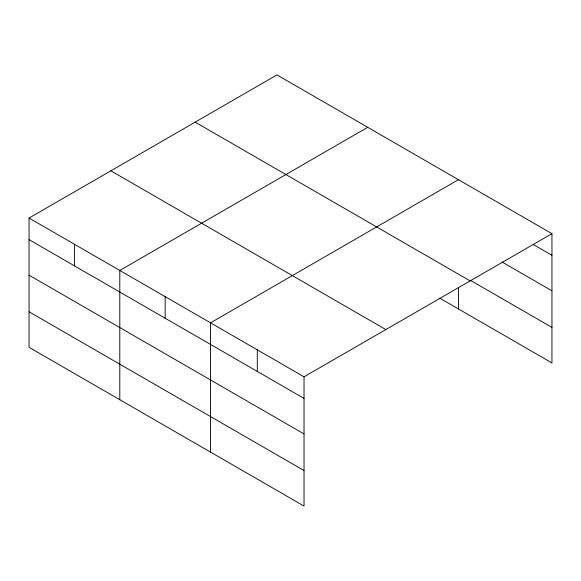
<?xml version="1.0" encoding="UTF-8"?>
<svg xmlns="http://www.w3.org/2000/svg" width="581" height="581" viewBox="0 0 581 581"><rect width="100%" height="100%" fill="white"/><g stroke="black" fill="none" stroke-linecap="round" stroke-linejoin="round"><path stroke-width="0.87" d="M304.03 433.942L304.03 376.815L29.05 218.057L29.05 347.322L304.03 506.08L304.03 433.942L29.05 275.183M439.686 298.126L551.95 362.943L551.95 233.678L276.97 74.92L29.05 218.057M367.715 127.312L119.795 270.448L119.795 399.713M458.46 179.703L210.533 322.84L210.533 452.098M304.03 376.815L551.95 233.678M533.249 244.478L551.95 255.27M502.086 262.016L551.95 290.805M470.145 280.18L551.95 327.408M195.158 122.155L470.138 280.913M110.862 170.821L385.842 329.58M29.05 239.648L304.03 398.406M29.05 311.786L304.03 470.545M458.46 287.646L458.46 308.969M257.281 349.827L257.281 371.419M165.164 296.644L165.164 318.235M74.419 244.252L74.419 265.844"/></g></svg>
